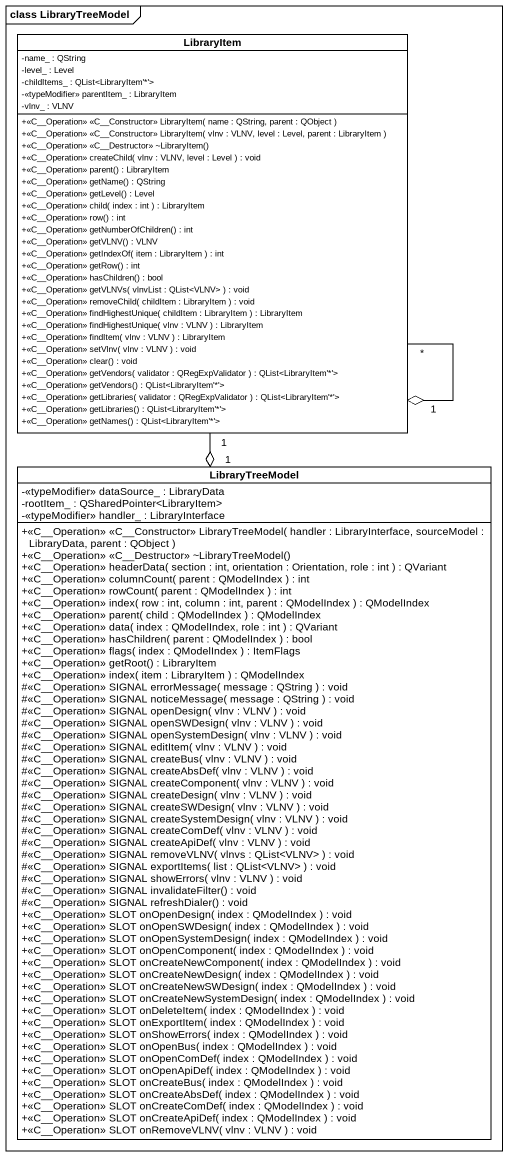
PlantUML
@startuml
mainframe class LibraryTreeModel
hide circle
hide empty members
skinparam classAttributeIconSize 0
class LibraryItem {
  -name_ : QString
  -level_ : Level
  -childItems_ : QList<LibraryItem'*'>
  -<<typeModifier>> parentItem_ : LibraryItem
  -vlnv_ : VLNV
  +<<C~__Operation>> <<C~__Constructor>> LibraryItem( name : QString, parent : QObject )
  +<<C~__Operation>> <<C~__Constructor>> LibraryItem( vlnv : VLNV, level : Level, parent : LibraryItem )
  +<<C~__Operation>> <<C~__Destructor>> ~LibraryItem()
  +<<C__Operation>> createChild( vlnv : VLNV, level : Level ) : void
  +<<C__Operation>> parent() : LibraryItem
  +<<C__Operation>> getName() : QString
  +<<C__Operation>> getLevel() : Level
  +<<C__Operation>> child( index : int ) : LibraryItem
  +<<C__Operation>> row() : int
  +<<C__Operation>> getNumberOfChildren() : int
  +<<C__Operation>> getVLNV() : VLNV
  +<<C__Operation>> getIndexOf( item : LibraryItem ) : int
  +<<C__Operation>> getRow() : int
  +<<C__Operation>> hasChildren() : bool
  +<<C__Operation>> getVLNVs( vlnvList : QList<VLNV> ) : void
  +<<C__Operation>> removeChild( childItem : LibraryItem ) : void
  +<<C__Operation>> findHighestUnique( childItem : LibraryItem ) : LibraryItem
  +<<C__Operation>> findHighestUnique( vlnv : VLNV ) : LibraryItem
  +<<C__Operation>> findItem( vlnv : VLNV ) : LibraryItem
  +<<C__Operation>> setVlnv( vlnv : VLNV ) : void
  +<<C__Operation>> clear() : void
  +<<C__Operation>> getVendors( validator : QRegExpValidator ) : QList<LibraryItem'*'>
  +<<C__Operation>> getVendors() : QList<LibraryItem'*'>
  +<<C__Operation>> getLibraries( validator : QRegExpValidator ) : QList<LibraryItem'*'>
  +<<C__Operation>> getLibraries() : QList<LibraryItem'*'>
  +<<C__Operation>> getNames() : QList<LibraryItem'*'>
}
class LibraryTreeModel {
  -<<typeModifier>> dataSource_ : LibraryData
  -rootItem_ : QSharedPointer<LibraryItem>
  -<<typeModifier>> handler_ : LibraryInterface
  +<<C~__Operation>> <<C~__Constructor>> LibraryTreeModel( handler : LibraryInterface, sourceModel : LibraryData, parent : QObject )
  +<<C~__Operation>> <<C~__Destructor>> ~LibraryTreeModel()
  +<<C__Operation>> headerData( section : int, orientation : Orientation, role : int ) : QVariant
  +<<C__Operation>> columnCount( parent : QModelIndex ) : int
  +<<C__Operation>> rowCount( parent : QModelIndex ) : int
  +<<C__Operation>> index( row : int, column : int, parent : QModelIndex ) : QModelIndex
  +<<C__Operation>> parent( child : QModelIndex ) : QModelIndex
  +<<C__Operation>> data( index : QModelIndex, role : int ) : QVariant
  +<<C__Operation>> hasChildren( parent : QModelIndex ) : bool
  +<<C__Operation>> flags( index : QModelIndex ) : ItemFlags
  +<<C__Operation>> getRoot() : LibraryItem
  +<<C__Operation>> index( item : LibraryItem ) : QModelIndex
  #<<C__Operation>> SIGNAL errorMessage( message : QString ) : void
  #<<C__Operation>> SIGNAL noticeMessage( message : QString ) : void
  #<<C__Operation>> SIGNAL openDesign( vlnv : VLNV ) : void
  #<<C__Operation>> SIGNAL openSWDesign( vlnv : VLNV ) : void
  #<<C__Operation>> SIGNAL openSystemDesign( vlnv : VLNV ) : void
  #<<C__Operation>> SIGNAL editItem( vlnv : VLNV ) : void
  #<<C__Operation>> SIGNAL createBus( vlnv : VLNV ) : void
  #<<C__Operation>> SIGNAL createAbsDef( vlnv : VLNV ) : void
  #<<C__Operation>> SIGNAL createComponent( vlnv : VLNV ) : void
  #<<C__Operation>> SIGNAL createDesign( vlnv : VLNV ) : void
  #<<C__Operation>> SIGNAL createSWDesign( vlnv : VLNV ) : void
  #<<C__Operation>> SIGNAL createSystemDesign( vlnv : VLNV ) : void
  #<<C__Operation>> SIGNAL createComDef( vlnv : VLNV ) : void
  #<<C__Operation>> SIGNAL createApiDef( vlnv : VLNV ) : void
  #<<C__Operation>> SIGNAL removeVLNV( vlnvs : QList<VLNV> ) : void
  #<<C__Operation>> SIGNAL exportItems( list : QList<VLNV> ) : void
  #<<C__Operation>> SIGNAL showErrors( vlnv : VLNV ) : void
  #<<C__Operation>> SIGNAL invalidateFilter() : void
  #<<C__Operation>> SIGNAL refreshDialer() : void
  +<<C__Operation>> SLOT onOpenDesign( index : QModelIndex ) : void
  +<<C__Operation>> SLOT onOpenSWDesign( index : QModelIndex ) : void
  +<<C__Operation>> SLOT onOpenSystemDesign( index : QModelIndex ) : void
  +<<C__Operation>> SLOT onOpenComponent( index : QModelIndex ) : void
  +<<C__Operation>> SLOT onCreateNewComponent( index : QModelIndex ) : void
  +<<C__Operation>> SLOT onCreateNewDesign( index : QModelIndex ) : void
  +<<C__Operation>> SLOT onCreateNewSWDesign( index : QModelIndex ) : void
  +<<C__Operation>> SLOT onCreateNewSystemDesign( index : QModelIndex ) : void
  +<<C__Operation>> SLOT onDeleteItem( index : QModelIndex ) : void
  +<<C__Operation>> SLOT onExportItem( index : QModelIndex ) : void
  +<<C__Operation>> SLOT onShowErrors( index : QModelIndex ) : void
  +<<C__Operation>> SLOT onOpenBus( index : QModelIndex ) : void
  +<<C__Operation>> SLOT onOpenComDef( index : QModelIndex ) : void
  +<<C__Operation>> SLOT onOpenApiDef( index : QModelIndex ) : void
  +<<C__Operation>> SLOT onCreateBus( index : QModelIndex ) : void
  +<<C__Operation>> SLOT onCreateAbsDef( index : QModelIndex ) : void
  +<<C__Operation>> SLOT onCreateComDef( index : QModelIndex ) : void
  +<<C__Operation>> SLOT onCreateApiDef( index : QModelIndex ) : void
  +<<C__Operation>> SLOT onRemoveVLNV( vlnv : VLNV ) : void
}
LibraryItem "1" o-- "*" LibraryItem
LibraryTreeModel "1" o-up- "1" LibraryItem
@enduml
